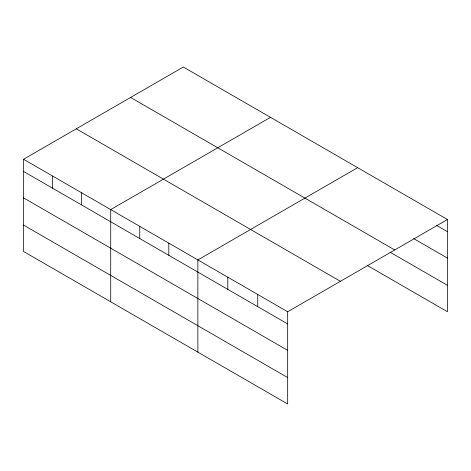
<?xml version="1.0" encoding="UTF-8"?>
<svg xmlns="http://www.w3.org/2000/svg" width="471" height="471" viewBox="0 0 471 471"><rect width="100%" height="100%" fill="white"/><g stroke="black" fill="none" stroke-linecap="round" stroke-linejoin="round"><path stroke-width="0.71" d="M23.55 159.269L287.669 311.755L287.669 403.983L23.55 251.49L23.55 159.269L183.331 67.017L447.45 219.51L447.45 311.731L367.203 265.403M270.489 117.338L110.709 209.589L110.709 301.811M357.648 167.664L197.867 259.91L197.867 352.137M287.669 311.755L447.45 219.51M436.623 225.438L447.45 231.691M413.697 238.614L447.45 258.102M130.602 97.462L394.722 249.948M390.129 252.226L447.45 285.32M76.278 128.824L340.398 281.317M23.55 171.45L287.669 323.936M23.55 197.861L287.669 350.353M23.55 225.079L287.669 377.565M257.737 294.475L257.737 306.656M227.805 277.189L227.805 289.371M168.818 243.136L168.818 255.317M139.763 226.363L139.763 238.544M81.654 192.816L81.654 204.997M52.605 176.042L52.605 188.223"/></g></svg>
